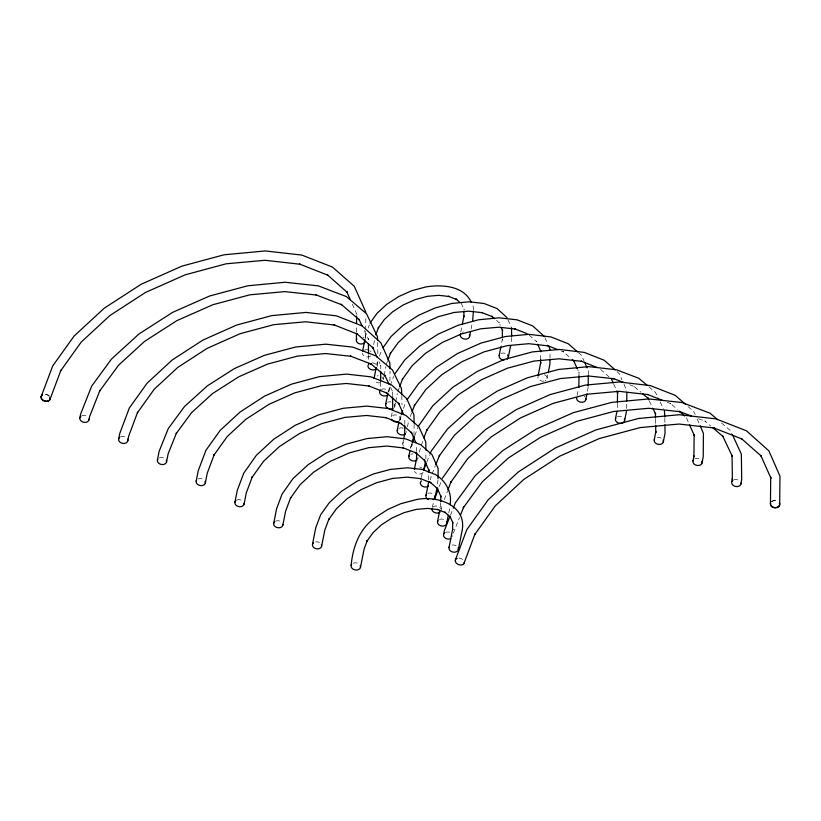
<?xml version="1.0" encoding="UTF-8"?>
<svg xmlns="http://www.w3.org/2000/svg" width="821" height="821" viewBox="0 0 821 821"><rect width="100%" height="100%" fill="white"/><g stroke="black" fill="none" stroke-linecap="round" stroke-linejoin="round"><path stroke-width="0.62" stroke-dasharray="4.11 3.08" d="M356.478 331.992L356.53 325.845M365.643 338.857L365.714 331.274M365.725 330.011L365.838 317.378M380.595 382.391L380.123 388.887M380.728 368.855L380.759 365.16L381.006 366.104L379.025 361.661M389.913 381.057L390.006 371.256M404.804 424.436L404.856 418.207M414.102 424.365L413.948 435.181M416.627 451.55L416.688 445.28M425.863 458.939L425.925 452.73M428.706 479.833L428.757 474.754M438.014 479.721L437.203 486.771M440.744 502.709L440.035 508.979M473.46 309.958L473.235 306.715L471.706 303.288M511.647 337.493L511.083 343.342M540.68 359.68L540.731 353.338M549.998 358.336L550.049 352.065M578.969 376.018L579.01 372.252L579.257 373.196L577.707 369.717M588.288 374.745L588.318 371.01L587.107 367.9M617.423 403.501L617.371 409.73L617.443 408.796M626.69 408.355L626.741 402.177M389.862 387.173L388.938 392.387M502.319 340.161L502.39 339.237L501.149 345.508M588.175 387.173L587.179 392.777M365.386 337.195L366.135 333.429M373.668 344.533L374.643 339.607M376.685 365.232L377.393 361.671M377.332 366.464L377.947 360.111M383.438 379.148L383.93 376.634M384.177 375.382L385.921 366.597M388.056 392.346L389.801 386.547M392.151 412.696L391.217 417.417A4.669 3.489 11.2 0 1 397.764 415.447A4.669 3.489 11.2 0 1 399.273 421.04M394.768 406.426L395.465 402.916M395.701 401.736L397.323 393.536M399.109 421.05L400.864 415.262M400.309 419.49L401.048 415.775M402.803 443.443L403.542 439.697M407.473 426.797L408.601 421.132M410.438 448.379L411.762 443.751M411.896 445.516L412.347 443.227M419.172 452.248L422.979 440.302M421.409 477.494L422.138 473.789M430.461 479.792L431.158 476.252M460.776 331.982L461.997 325.814M432.226 507.399L433.96 500.748M471.09 329.026L472.332 322.745M441.113 510.549L442.098 505.541M448.769 512.899L449.949 506.947M547.022 378.707L547.74 375.094M577.142 395.445L578.487 388.641M368.136 328.061L369.347 324.839M379.466 356.129L381.95 349.479M386.414 364.083L387.666 360.747M390.221 385.408L393.618 376.357M397.98 391.227L399.263 387.81M403.45 408.355L406.026 401.459M410.326 416.504L411.629 413.035M414.81 435.602L417.858 427.454M439.276 486.545L441.041 481.814M444.325 499.589L447.445 491.266M450.411 515.28L452.74 509.369M453.377 533.106L459.452 517.692M426.797 462.151L429.588 455.173M432.092 473.922L435.356 465.753M629.615 384.731L634.253 386.496L633.525 385.942L640.934 392.243M698.486 418.761L705.547 421.471L704.829 420.916L710.617 425.894M561.41 351.06L563.688 351.952L562.96 351.398L570.39 357.956M667.247 402.228L670.767 403.614L670.049 403.049L677.356 409.515M648.888 386.814L655.445 392.397L658.093 397.641M721.536 423.01L730.29 430.532L731.911 433.642M688.111 406.611L693.663 411.516L695.192 414.574M617.012 371.523L619.414 373.986L621.979 379.754M600.654 369.481L608.956 376.818M578.436 352.65L581.258 355.154L584.213 361.394M529.268 335.204L536.76 341.823L536.226 341.013L537.18 343.157M496.479 320.385L499.322 322.899L498.788 322.078L500.246 325.342M660.207 402.064L663.389 408.704M649.37 401.017L652.51 407.585M390.539 387.327L392.633 391.699L392.387 390.755L392.489 395.589M364.288 330.576L368.578 339.678L368.331 338.734L368.362 341.269M697.193 419.059L699.687 424.673M686.459 417.899L688.932 423.451M624.032 384.361L626.844 391.063M613.718 384.136L616.253 389.831M544.949 337.647L547.874 344.225M508.014 319.851L510.99 326.532M461.238 303.277L464.204 309.928L463.947 308.963M352.291 304.16L356.889 314.484L356.642 313.54M664.825 418.269L664.928 423.39M655.517 419.244L655.62 424.077M401.808 395.814L401.992 404.774M377.701 342.46L377.876 355.072M368.557 355.216L368.65 361.548M462.264 332.31A4.772 3.571 11.2 0 1 463.372 331.971M370.651 355.986A4.772 3.571 11.2 0 1 365.581 356.632A4.772 3.571 11.2 0 1 362.328 353.204M364.38 350.136A4.772 3.571 11.2 0 1 367.931 349.869M370.138 350.865A4.772 3.571 11.2 0 1 370.969 351.634M771.566 501.549A4.669 3.489 11.2 0 1 778.092 501.723M771.566 501.734A4.608 3.602 0.5 0 1 777.087 500.861A4.69 3.664 0.5 0 1 778.092 501.395M501.097 353.461A4.669 3.489 11.2 0 1 506.721 354.169M380.174 382.812A4.669 3.489 11.2 0 1 374.273 380.154M377.106 375.915A4.669 3.489 11.2 0 1 378.286 375.823M381.652 376.952A4.669 3.489 11.2 0 1 383.253 379.487M544.477 374.663A4.669 3.489 11.2 0 1 545.093 380.79M544.015 381.118A4.669 3.489 11.2 0 1 537.929 376.623M394.039 403.727A4.669 3.489 11.2 0 1 393.731 407.986M387.615 402.269A4.669 3.489 11.2 0 1 391.073 402.003M584.254 396.327A4.669 3.489 11.2 0 1 585.065 397.087M399.191 428.295A4.669 3.489 11.2 0 1 403.809 428.418M406.426 431.548A4.669 3.489 11.2 0 1 406.354 432.462M617.392 416.699A4.669 3.489 11.2 0 1 623.026 417.407M418.002 457.574A4.669 3.489 11.2 0 1 417.561 459.329M410.777 454.321A4.669 3.489 11.2 0 1 413.035 453.91M657.241 437.449A4.669 3.489 11.2 0 1 661.788 438.486M694.925 458.857A4.669 3.489 11.2 0 1 700.559 459.565M433.047 506.916A4.669 3.489 11.2 0 1 440.928 508.712M733.697 479.936A4.669 3.489 11.2 0 1 740.132 481.393M445.526 532.408A4.669 3.489 11.2 0 1 450.144 532.542M452.761 535.661A4.669 3.489 11.2 0 1 452.689 536.575M462.603 559.512A4.69 3.284 20.5 0 0 461.618 558.855A4.608 3.222 20.5 0 0 458.19 558.116M353.122 563.227A4.772 3.571 11.2 0 1 358.88 563.955M315.5 541.901A4.669 3.489 11.2 0 1 320.046 542.938M49.486 396.133A4.669 3.489 11.2 0 0 44.129 394.347A4.608 3.233 20.5 0 1 47.556 395.086A4.69 3.284 20.5 0 1 49.332 396.533M452.114 545.072A4.772 3.571 11.2 0 1 456.774 546.129M439.492 519.447A4.669 3.489 11.2 0 1 445.115 520.155M275.651 521.14A4.669 3.489 11.2 0 1 282.085 522.608M423.102 472.393A4.669 3.489 11.2 0 1 418.679 474.004A4.669 3.489 11.2 0 1 414.564 471.305M419.788 467.128A4.669 3.489 11.2 0 1 421.943 468.093M427.905 493.411A4.669 3.489 11.2 0 1 434.34 494.878M236.889 500.061A4.669 3.489 11.2 0 1 243.314 501.528M198.118 478.982A4.669 3.489 11.2 0 1 204.552 480.449M411.711 443.689A4.669 3.489 11.2 0 1 408.889 447.938M403.532 446.142A4.669 3.489 11.2 0 1 405.81 441.031M159.356 457.902A4.669 3.489 11.2 0 1 164.98 458.621M363.015 337.092A4.69 3.664 0.5 0 1 364.031 337.626M120.584 436.823A4.669 3.489 11.2 0 1 126.208 437.542M381.57 389.298A4.669 3.489 11.2 0 1 388.549 391.627M81.813 415.744A4.669 3.489 11.2 0 1 88.247 417.212M372.241 362.851A4.669 3.489 11.2 0 1 377.208 366.515"/><path stroke-width="1.23" d="M356.396 340.602L356.458 333.223M356.55 323.382L356.622 316.003M380.616 381.16L380.698 371.308M390.026 368.814L389.831 362.974L380.831 342.778L362.01 325.865L336.384 315.849L305.997 312.421L271.679 315.633L236.715 325.034L202.879 340.099L172.184 359.998L147.133 383.13L129.349 407.996L119.712 433.56L118.645 438.917M404.712 434.381L404.794 425.678M414.112 423.133L413.938 414.779L406.754 398.647L391.473 384.875L370.887 376.839L346.678 374.109L319.266 376.685L291.465 384.166L264.567 396.133L240.091 412.009L220.141 430.43L205.968 450.236L198.23 470.741L196.178 481.075M416.616 452.802L416.555 459.072L416.627 458.149L414.379 469.479A4.669 3.489 11.2 0 1 414.759 468.637M425.945 450.236L425.76 441.831L418.956 426.92L405.974 415.529L388.661 408.714M428.778 472.219L428.798 469.674L429.044 470.628L424.272 459.883L424.806 460.704L415.436 452.422L416.165 452.976L402.772 447.702L403.522 447.938L386.917 446.06L368.732 447.681L349.253 452.925L330.401 461.31L313.478 472.28L300.096 484.708L290.377 498.296L290.706 497.577L285.595 511.237L282.814 525.307M438.024 478.469L438.116 468.432L431.969 454.608L420.763 444.787L405.954 438.958L387.184 436.7L367.049 438.558L346.041 444.192L326.07 453.079L308.132 464.696L292.964 478.633L282.075 494.098L276.574 508.815L273.721 523.234M440.754 501.559L440.805 495.822L441.051 496.767L437.183 488.064L437.716 488.885L430.122 482.163L430.851 482.727L419.972 478.448L420.721 478.674L407.206 477.145L392.479 478.458L376.582 482.727L361.199 489.573L347.375 498.532L336.548 508.599L328.636 519.652L328.975 518.944L324.808 530.068L321.575 546.386M450.031 504.741C452.361 492.703 445.741 480.675 435.448 474.538L422.405 469.468L407.483 467.785L390.427 469.407L373.37 473.994L356.858 481.342L341.721 491.163L329.416 502.534L320.672 514.746L315.777 527.646L312.483 544.313M452.689 522.053L452.617 529.997L452.689 529.042L449.025 547.535M463.927 311.231L463.875 316.906L463.947 315.952L462.244 324.582M473.45 311.097L472.578 321.493M502.339 337.872L502.411 329.837L502.668 330.781L501.21 327.517M511.657 336.22L511.483 327.651M540.68 359.68L540.639 363.487L540.711 362.564L538.155 375.454M549.978 359.598L549.875 364.288L548.212 372.693M578.969 376.018L578.867 387.307L578.938 386.373M588.185 385.932L588.277 375.987M617.433 402.259L617.525 392.305L617.772 393.249L616.766 390.97M626.751 400.946L626.834 392.294M770.457 504.012L770.703 477.309L770.96 478.263L760.739 455.306L761.272 456.127L741.271 438.435L741.989 438.999L713.49 427.772L714.239 428.008L679.08 424.047L640.164 427.587L599.197 438.599L559.553 456.25L523.942 479.32L495.268 505.859L474.682 534.635L475.01 533.917L464.142 562.96M779.693 503.899L779.95 476.098L768.897 450.893L746.535 430.851L715.891 418.843L679.326 414.728L638.481 418.484L595.984 429.896L555.232 448.04L518.308 471.972L488.177 499.804L466.769 529.719L455.306 560.179M428.685 482.368L428.757 481.434L425.966 495.504M79.883 417.838L80.643 413.979L91.685 386.096L111.502 359.034L139.067 333.921L172.656 312.349L209.601 296.012L247.747 285.79L285.144 282.25L318.353 285.872L346.4 296.597L366.587 313.868L377.383 336.466L377.66 339.935M88.976 419.911L89.663 416.442L99.946 390.365L99.618 391.063L118.593 365.15L144.681 341.31L176.967 320.59L212.803 304.745L249.8 294.831L284.897 291.619L316.701 295.078L315.952 294.852L341.834 304.807L341.115 304.252L359.465 319.995L358.921 319.184L362.143 326.019M127.748 440.99L128.743 435.982L137.641 412.193M157.416 459.996L159.13 451.334L168.295 428.531L184.489 406.539L207.261 385.932L234.313 368.619L264.321 355.37L295.663 346.996L325.773 344.184L352.784 347.109L375.782 355.832L392.428 369.953L401.428 388.466L401.787 394.542M166.509 462.069L168.151 453.808L176.546 432.811L176.217 433.519L191.57 412.665L212.567 393.536L238.624 376.86L267.523 364.114L297.346 356.129L325.516 353.543L351.131 356.314L350.382 356.088L371.236 364.052L370.517 363.498L385.326 376.1L384.782 375.279L388.969 384.043M205.281 483.148L207.261 473.153L214.26 454.434L213.932 455.142L227.273 436.495L245.746 419.367L268.898 404.363L294.677 392.89L321.319 385.726L346.411 383.469L369.193 386.034L368.444 385.808L386.876 393.064L386.147 392.51L399.057 403.922L398.524 403.101L403.593 414.492M234.95 502.154L237.259 490.476L243.714 473.224L256.409 455.234L273.814 439.163L295.18 425.309L318.61 414.882L343.209 408.273L366.792 406.108L387.902 408.478M244.042 504.227L246.29 492.898L252.345 476.703L252.016 477.422L263.551 461.299L279.468 446.521L299.511 433.539L321.822 423.605L344.892 417.407L366.525 415.467L386.219 417.684L385.47 417.458L401.377 423.718L400.658 423.164L411.793 433.016L411.259 432.195L415.908 442.642M362.646 351.019L364.883 339.709M376.213 367.613L374.089 378.327A4.669 3.489 11.2 0 1 374.468 377.486M351.142 565.361C352.825 546.827 359.608 528.324 375.546 517.394L387.594 509.584L400.648 503.766L414.513 500.051C434.709 494.622 467.447 504.227 462.069 530.818L458.344 549.66M385.675 404.353L387.82 393.546M360.45 567.485L364.114 548.992L367.326 540.423L366.987 541.152L373.073 532.634L381.334 524.927L392.028 518L403.932 512.704L416.237 509.4L427.484 508.415L437.891 509.584L437.121 509.348L445.464 512.643L444.725 512.068L450.534 517.209L449.98 516.368L452.946 523.018M397.261 430.389L398.873 422.21M403.788 438.445L404.774 433.457M408.848 456.414L409.977 450.667M412.583 442.078L413.712 436.331M423.944 469.212L425.329 462.213M435.068 497.577L436.967 487.972M469.602 336.569L470.597 331.54M437.552 521.53L439.789 510.241M446.655 523.603L448.297 515.28M499.158 355.544L500.902 346.76M508.261 357.628L510.611 345.723M585.794 399.776L586.943 393.947M615.463 418.782L616.94 411.29M624.555 420.855L626.608 410.521M654.224 439.861L655.866 431.6L655.794 432.534L655.64 425.288M663.327 441.934L665.041 433.283L664.948 424.662M692.996 460.94L693.981 455.932L693.919 456.866L694.125 434.72L694.371 435.664L689.424 424.56M702.088 463.013L703.217 456.733L703.433 433.467L700.19 425.791M740.86 484.092L741.691 479.3L741.342 454.085L732.455 434.781M41.245 396.41L52.708 365.95L74.106 336.035L104.246 308.203L141.161 284.261L181.923 266.127L224.041 254.797L265.265 250.949L301.83 255.074L332.474 267.082L354.303 286.303L365.889 312.319M50.214 398.832L60.949 370.148L60.621 370.856L81.207 342.09L109.881 315.541L145.481 292.471L185.125 274.83L226.103 263.808L265.019 260.278L300.178 264.239L299.429 264.003L327.928 275.23L327.21 274.666L347.211 292.348L346.678 291.537L350.249 299.562M375.772 334.835L378.584 327.322L378.245 328.051L384.331 319.543L392.592 311.836L403.285 304.909L415.19 299.614L427.495 296.309L438.742 295.324L449.149 296.494L448.379 296.258L456.722 299.542L455.973 298.977L460.129 302.641M388.087 359.639L390.58 352.958L390.252 353.677L398.164 342.614L408.991 332.546L422.805 323.587L438.188 316.742L454.085 312.473L468.812 311.169L482.327 312.688L481.578 312.462L492.456 316.742L491.728 316.188L494.581 318.702M399.683 386.67L402.67 378.707L402.331 379.415L412.06 365.827L425.432 353.399L442.365 342.439L461.207 334.044L480.685 328.81L498.87 327.189L515.475 329.057L514.726 328.831L527 333.665M401.295 414.112L402.588 410.654M412.06 411.875L414.656 404.938L414.328 405.646L425.853 389.534L441.78 374.756L461.823 361.774L484.133 351.84L507.193 345.641L528.837 343.701L548.531 345.918L547.781 345.692L558.003 349.715M412.193 442.591L414.379 436.762M423.862 437.962L426.93 429.773L426.592 430.481L439.933 411.834L458.405 394.706L481.558 379.702L507.337 368.229L533.978 361.066L559.07 358.808L581.853 361.373L581.104 361.148L597.226 367.5M434.401 499.568L437.942 490.096M447.886 490.075L451.006 481.742L450.667 482.461L467.631 458.754L491.194 436.916L520.576 417.879L553.282 403.327L587.097 394.234L619.096 391.34L648.056 394.603M449.949 516.46L444.356 530.643L443.597 534.502A4.669 3.489 11.2 0 0 445.618 538.268A4.669 3.489 11.2 0 0 450.76 538.668M453.213 508.189L455.398 502.76L475.205 475.698L502.78 450.585L536.37 429.014L573.315 412.676L611.83 402.362L648.857 398.914L682.066 402.536L710.114 413.261L717.646 419.664M460.386 515.321L463.66 507.029L463.331 507.727L482.296 481.814L508.394 457.974L540.68 437.254L576.516 421.409L613.513 411.495L648.611 408.283L680.414 411.742L679.665 411.516L691.426 416.042M423.533 470.289L426.325 463.311M430.05 454.003L431.302 450.975L447.507 428.983L469.971 408.591L497.331 391.063L527.328 377.824L558.67 369.45L588.78 366.638L616.54 369.778L638.8 378.286L647.01 385.223M435.828 464.594L439.553 455.255L439.225 455.963L454.577 435.109L475.585 415.99L501.631 399.314L530.53 386.558L560.353 378.573L588.534 375.997L614.149 378.758L613.4 378.532L623.827 382.514M418.3 426.294L432.8 405.769L452.751 387.348L477.227 371.472L504.125 359.506L532.295 351.942L559.337 349.448L584.295 352.404L604.133 360.214L615.145 369.871M442.375 478.263L460.499 452.689L485.539 429.557L516.245 409.648L550.07 394.593L585.414 385.1L619.362 381.981L650.499 385.634L675.365 395.424L685.34 404.158M137.312 412.901L154.266 389.195L177.839 367.356L207.22 348.33L239.927 333.767L273.732 324.675L305.73 321.781L334.701 325.044L333.942 324.818L357.402 334.055L356.683 333.5L373.145 348.042L372.601 347.232L377.055 357.217M370.086 323.033L377.034 313.335L386.804 304.304L398.842 296.484L411.896 290.675L425.771 286.96C441.298 284.323 463.691 285.534 471.192 302.149M383.007 347.745L391.022 336.548L403.327 325.178L418.464 315.356L434.976 308.019L452.032 303.431L469.089 301.8L484.01 303.483L497.054 308.552L507.019 317.624M395.075 373.524L404.917 359.762L419.777 346.041L438.024 334.209L457.995 325.321L478.633 319.769L499.147 317.819L517.158 319.851L532.716 325.916L544.456 336.559M407.083 399.724L418.72 383.469L436.125 367.398L457.482 353.543L480.921 343.106L505.51 336.507L529.104 334.332L550.963 336.949L568.286 343.763L577.491 351.819M647.307 394.378L662.557 400.381M642.781 393.823L648.333 398.544L647.8 397.733L648.847 399.919M712.556 427.546L723.178 436.659M679.183 411.136L684.673 415.98M572.247 359.598L574.105 361.24L573.571 360.429L577.184 368.557M611.727 379.261L611.183 378.44L613.215 382.997M653.034 408.673L655.64 414.153L655.394 413.199L655.497 418.033M722.634 435.848L732.291 456.343L732.045 455.398L732.383 479.485L732.445 478.551L731.757 482.019A4.669 3.489 11.2 0 0 736.057 486.555A4.669 3.489 11.2 0 0 740.922 483.179M584.696 362.472L587.107 367.9M548.849 346.421L550.07 349.561M537.663 344.235L541.008 351.747L540.762 350.803M664.446 410.921L664.794 416.986M392.51 396.8L392.777 410.09M368.403 343.804L368.537 353.943M469.407 334.691A4.772 3.571 11.2 0 1 464.686 339.083A4.772 3.571 11.2 0 1 460.673 333.583M779.437 503.345A4.669 3.489 11.2 0 1 775.424 507.676A4.669 3.489 11.2 0 1 770.529 503.099M507.532 354.929A4.669 3.489 11.2 0 1 507.224 359.177M504.063 360.121A4.669 3.489 11.2 0 1 499.537 354.713M538.299 375.782A4.669 3.489 11.2 0 1 538.966 375.074M392.838 408.519A4.669 3.489 11.2 0 1 387.214 407.811A4.669 3.489 11.2 0 1 386.055 403.511M585.855 398.873A4.669 3.489 11.2 0 1 580.991 402.239A4.669 3.489 11.2 0 1 576.691 397.703M405.317 434.011A4.669 3.489 11.2 0 1 399.283 434.155A4.669 3.489 11.2 0 1 397.631 429.547M624.37 419.028A4.669 3.489 11.2 0 1 619.752 423.318A4.669 3.489 11.2 0 1 615.832 417.94M416.904 460.047A4.669 3.489 11.2 0 1 410.859 460.181A4.669 3.489 11.2 0 1 409.217 455.573M663.142 440.107A4.669 3.489 11.2 0 1 658.524 444.397A4.669 3.489 11.2 0 1 654.604 439.019M428.49 486.073A4.669 3.489 11.2 0 1 421.963 485.899A4.669 3.489 11.2 0 1 421.46 480.89M701.904 461.186A4.669 3.489 11.2 0 1 697.286 465.476A4.669 3.489 11.2 0 1 693.365 460.099M440.077 512.099A4.669 3.489 11.2 0 1 434.555 512.509A4.669 3.489 11.2 0 1 432.01 508.476M732.137 481.178A4.669 3.489 11.2 0 1 732.794 480.47M443.966 533.66A4.669 3.489 11.2 0 1 444.633 532.952M770.529 503.427A4.69 3.664 0.5 0 0 773.074 507.409A4.608 3.602 0.5 0 0 779.252 505.746A4.69 3.664 0.5 0 0 779.447 502.965M463.793 563.74A4.608 3.222 20.5 0 1 457.831 564.284A4.69 3.284 20.5 0 1 455.665 559.399A4.608 3.222 20.5 0 1 457.194 558.434M464.317 562.077A4.69 3.284 20.5 0 1 463.906 563.719M321.401 544.549A4.669 3.489 11.2 0 1 316.177 548.736A4.669 3.489 11.2 0 1 313.519 542.753M360.265 565.607A4.772 3.571 11.2 0 1 355.544 570A4.772 3.571 11.2 0 1 351.532 564.499M50.276 397.918A4.669 3.489 11.2 0 1 44.221 401.017A4.669 3.489 11.2 0 1 42.148 395.209M458.149 547.781A4.772 3.571 11.2 0 1 453.428 552.174A4.772 3.571 11.2 0 1 449.415 546.673M434.689 498.419A4.669 3.489 11.2 0 1 433.129 499.671M428.521 499.548A4.669 3.489 11.2 0 1 426.345 494.663M434.884 495.751A4.669 3.489 11.2 0 1 435.13 496.664M446.47 521.776A4.669 3.489 11.2 0 1 441.852 526.066A4.669 3.489 11.2 0 1 437.932 520.688M282.876 524.393A4.669 3.489 11.2 0 1 276.831 527.493A4.669 3.489 11.2 0 1 274.748 521.674M244.114 503.314A4.669 3.489 11.2 0 1 238.059 506.413A4.669 3.489 11.2 0 1 235.986 500.594M205.096 481.311A4.669 3.489 11.2 0 1 200.478 485.601A4.669 3.489 11.2 0 1 196.558 480.234M166.335 460.242A4.669 3.489 11.2 0 1 161.716 464.522A4.669 3.489 11.2 0 1 157.796 459.155M356.837 338.755A4.69 3.664 0.5 0 0 359.013 343.64A4.608 3.602 0.5 0 0 365.191 341.977M398.38 421.584A4.669 3.489 11.2 0 1 391.401 419.244M127.563 439.163A4.669 3.489 11.2 0 1 122.35 443.34A4.669 3.489 11.2 0 1 119.681 437.367M387.697 395.014A4.669 3.489 11.2 0 1 381.17 394.839A4.669 3.489 11.2 0 1 380.667 389.831M89.048 418.997A4.669 3.489 11.2 0 1 82.993 422.097A4.669 3.489 11.2 0 1 80.92 416.288M376.11 368.988A4.669 3.489 11.2 0 1 370.599 369.399A4.669 3.489 11.2 0 1 368.044 365.355M368.424 364.514A4.669 3.489 11.2 0 1 369.081 363.806M49.876 397.405A4.69 3.284 20.5 0 1 49.732 399.96A4.608 3.233 20.5 0 1 43.759 400.515A4.69 3.284 20.5 0 1 41.604 395.63A4.608 3.233 20.5 0 1 42.23 395.004"/></g></svg>
